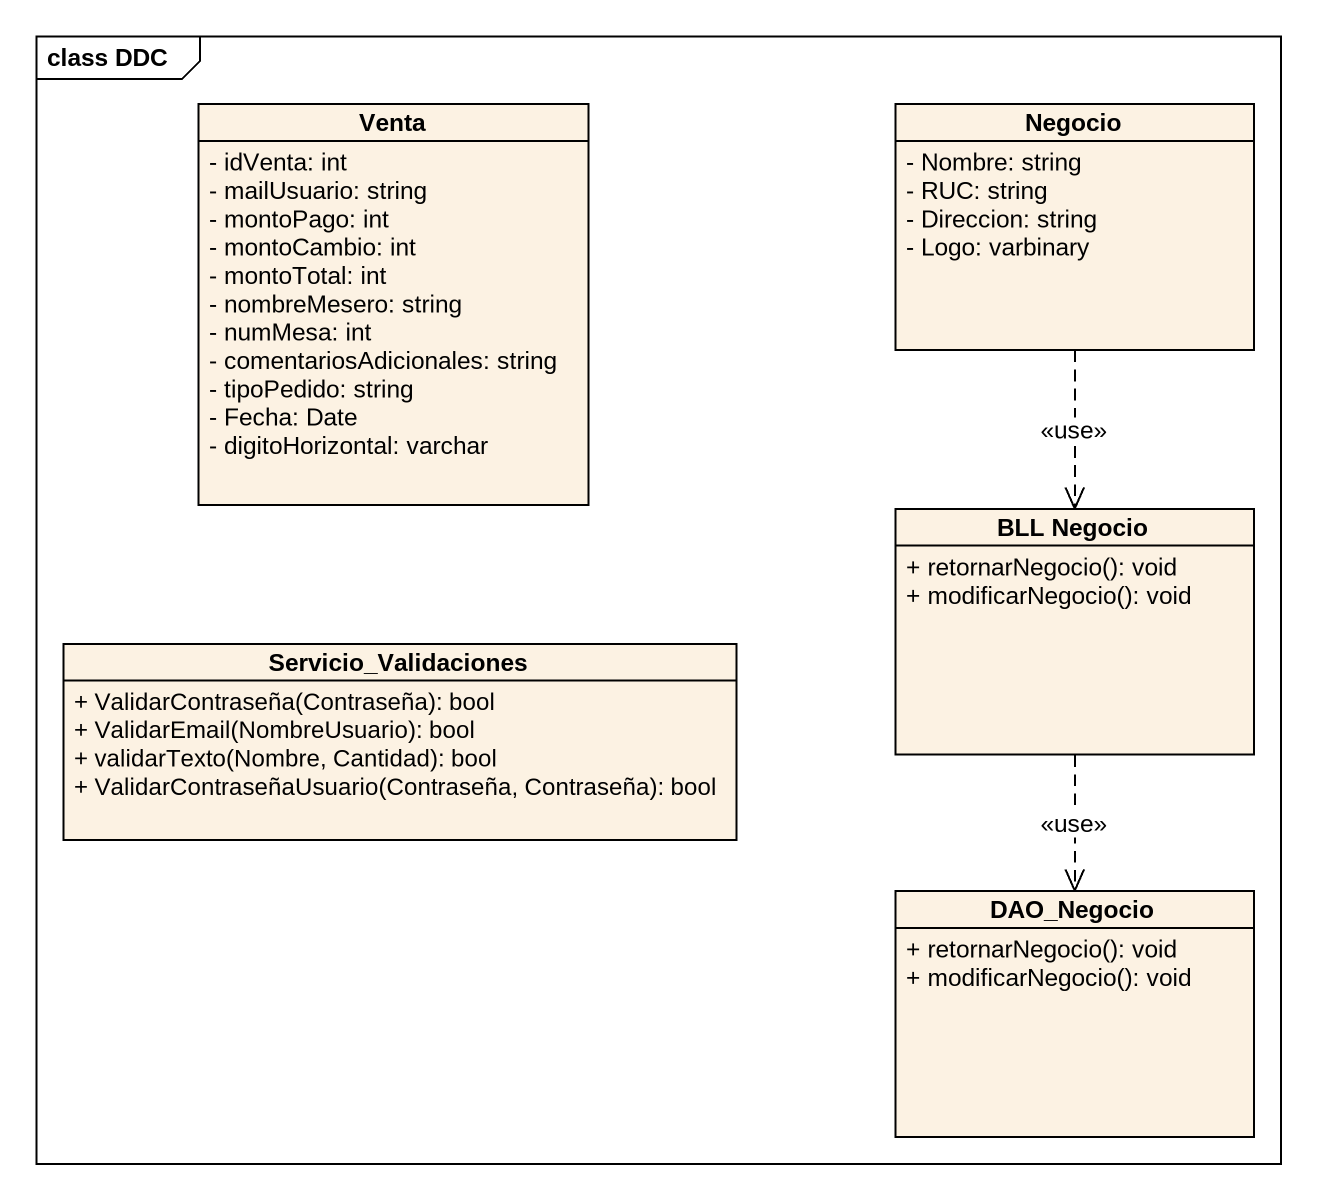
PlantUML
@startuml
mainframe class DDC
hide circle
hide empty members
skinparam classAttributeIconSize 0
class Venta {
  - idVenta: int
  - mailUsuario: string
  - montoPago: int
  - montoCambio: int
  - montoTotal: int
  - nombreMesero: string
  - numMesa: int
  - comentariosAdicionales: string
  - tipoPedido: string
  - Fecha: Date
  - digitoHorizontal: varchar
}
class Negocio {
  - Nombre: string
  - RUC: string
  - Direccion: string
  - Logo: varbinary
}
class "BLL Negocio" as BLL_Negocio {
  + retornarNegocio(): void
  + modificarNegocio(): void
}
class Servicio_Validaciones {
  + ValidarContraseña(Contraseña): bool
  + ValidarEmail(NombreUsuario): bool
  + validarTexto(Nombre, Cantidad): bool
  + ValidarContraseñaUsuario(Contraseña, Contraseña): bool
}
class DAO_Negocio {
  + retornarNegocio(): void
  + modificarNegocio(): void
}
Negocio ..> BLL_Negocio : <<use>>
BLL_Negocio ..> DAO_Negocio : <<use>>
@enduml
